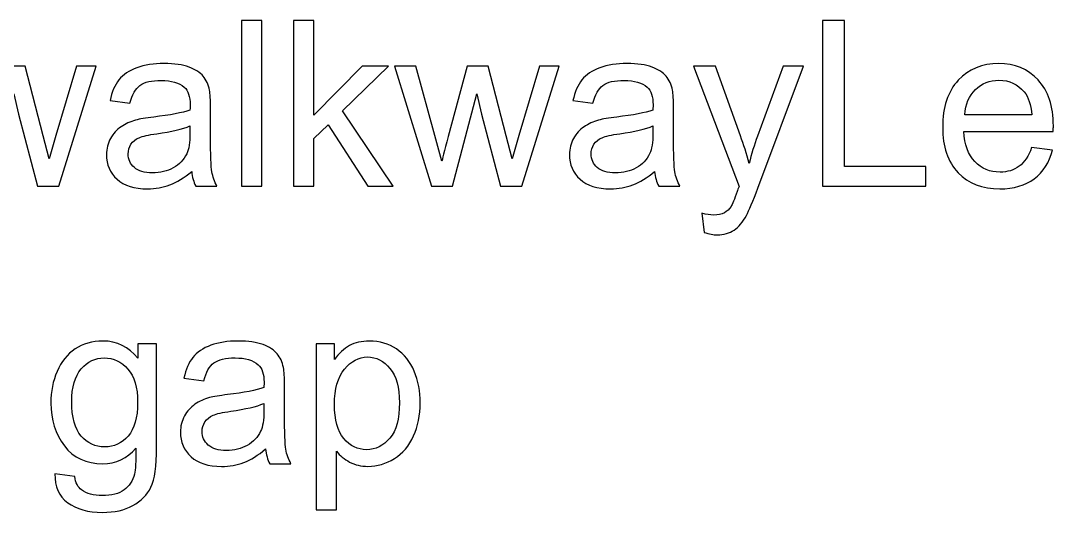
# Model space of a CAD drawing. Header units: centimetres. Extents: x -233 to -82, y 123 to 153.
# Drawn here: x -161.91 to -160.335, y 147.792 to 148.542 of the extents above; entities that cross this region are included whole.
import ezdxf

# ---------------------------------------------------------------- set-up
doc = ezdxf.new("R2010")
doc.units = ezdxf.units.CM
doc.header["$MEASUREMENT"] = 0
doc.layers.add('layer 1', color=7, linetype='Continuous')

msp = doc.modelspace()

# ---------------------------------------------------------------- linework, layer by layer
at = {"layer": 'layer 1'}
for points, knots in [([(-161.5727, 148.28928), (-161.5727, 148.28928), (-161.5727, 148.54178), (-161.5727, 148.54178), (-161.5727, 148.54178), (-161.5727, 148.54178), (-161.5417, 148.54178), (-161.5417, 148.54178), (-161.5417, 148.54178), (-161.5417, 148.54178), (-161.5417, 148.28928), (-161.5417, 148.28928), (-161.5417, 148.28928), (-161.5417, 148.28928), (-161.5727, 148.28928), (-161.5727, 148.28928)], [0, 0, 0, 0, 0.2, 0.2, 0.2, 0.2, 0.4, 0.4, 0.4, 0.4, 0.6, 0.6, 0.6, 0.6, 1, 1, 1, 1]), ([(-161.4935, 148.28928), (-161.4935, 148.28928), (-161.4935, 148.54178), (-161.4935, 148.54178), (-161.4935, 148.54178), (-161.4935, 148.54178), (-161.4625, 148.54178), (-161.4625, 148.54178), (-161.4625, 148.54178), (-161.4625, 148.54178), (-161.4625, 148.39778), (-161.4625, 148.39778), (-161.4625, 148.39778), (-161.4625, 148.39778), (-161.3891, 148.47218), (-161.3891, 148.47218), (-161.3891, 148.47218), (-161.3891, 148.47218), (-161.349, 148.47218), (-161.349, 148.47218), (-161.349, 148.47218), (-161.349, 148.47218), (-161.4189, 148.40438), (-161.4189, 148.40438), (-161.4189, 148.40438), (-161.4189, 148.40438), (-161.3419, 148.28928), (-161.3419, 148.28928), (-161.3419, 148.28928), (-161.3419, 148.28928), (-161.3801, 148.28928), (-161.3801, 148.28928), (-161.3801, 148.28928), (-161.3801, 148.28928), (-161.4406, 148.38278), (-161.4406, 148.38278), (-161.4406, 148.38278), (-161.4406, 148.38278), (-161.4625, 148.36178), (-161.4625, 148.36178), (-161.4625, 148.36178), (-161.4625, 148.36178), (-161.4625, 148.28928), (-161.4625, 148.28928), (-161.4625, 148.28928), (-161.4625, 148.28928), (-161.4935, 148.28928), (-161.4935, 148.28928)], [0, 0, 0, 0, 0.0769231, 0.0769231, 0.0769231, 0.0769231, 0.1538462, 0.1538462, 0.1538462, 0.1538462, 0.2307692, 0.2307692, 0.2307692, 0.2307692, 0.3076923, 0.3076923, 0.3076923, 0.3076923, 0.3846154, 0.3846154, 0.3846154, 0.3846154, 0.4615385, 0.4615385, 0.4615385, 0.4615385, 0.5384615, 0.5384615, 0.5384615, 0.5384615, 0.6153846, 0.6153846, 0.6153846, 0.6153846, 0.6923077, 0.6923077, 0.6923077, 0.6923077, 0.7692308, 0.7692308, 0.7692308, 0.7692308, 0.8461538, 0.8461538, 0.8461538, 0.8461538, 1, 1, 1, 1]), ([(-160.6873, 148.28928), (-160.6873, 148.28928), (-160.6873, 148.54178), (-160.6873, 148.54178), (-160.6873, 148.54178), (-160.6873, 148.54178), (-160.6538, 148.54178), (-160.6538, 148.54178), (-160.6538, 148.54178), (-160.6538, 148.54178), (-160.6538, 148.31908), (-160.6538, 148.31908), (-160.6538, 148.31908), (-160.6538, 148.31908), (-160.5295, 148.31908), (-160.5295, 148.31908), (-160.5295, 148.31908), (-160.5295, 148.31908), (-160.5295, 148.28928), (-160.5295, 148.28928), (-160.5295, 148.28928), (-160.5295, 148.28928), (-160.6873, 148.28928), (-160.6873, 148.28928)], [0, 0, 0, 0, 0.1428571, 0.1428571, 0.1428571, 0.1428571, 0.2857143, 0.2857143, 0.2857143, 0.2857143, 0.4285714, 0.4285714, 0.4285714, 0.4285714, 0.5714286, 0.5714286, 0.5714286, 0.5714286, 0.7142857, 0.7142857, 0.7142857, 0.7142857, 1, 1, 1, 1]), ([(-161.6489, 148.31188), (-161.6604, 148.30208), (-161.6714, 148.29518), (-161.682, 148.29118), (-161.682, 148.29118), (-161.6927, 148.28718), (-161.7041, 148.28518), (-161.7162, 148.28518), (-161.7162, 148.28518), (-161.7363, 148.28518), (-161.7518, 148.29008), (-161.7626, 148.29988), (-161.7626, 148.29988), (-161.7734, 148.30968), (-161.7788, 148.32218), (-161.7788, 148.33748), (-161.7788, 148.33748), (-161.7788, 148.34648), (-161.7767, 148.35468), (-161.7726, 148.36208), (-161.7726, 148.36208), (-161.7685, 148.36948), (-161.7632, 148.37538), (-161.7566, 148.37988), (-161.7566, 148.37988), (-161.75, 148.38438), (-161.7426, 148.38778), (-161.7343, 148.39008), (-161.7343, 148.39008), (-161.7282, 148.39168), (-161.7191, 148.39318), (-161.7068, 148.39468), (-161.7068, 148.39468), (-161.6817, 148.39768), (-161.6633, 148.40128), (-161.6515, 148.40538), (-161.6515, 148.40538), (-161.6514, 148.40968), (-161.6513, 148.41238), (-161.6513, 148.41348), (-161.6513, 148.41348), (-161.6513, 148.42608), (-161.6542, 148.43498), (-161.6601, 148.44018), (-161.6601, 148.44018), (-161.668, 148.44718), (-161.6798, 148.45068), (-161.6954, 148.45068), (-161.6954, 148.45068), (-161.71, 148.45068), (-161.7208, 148.44818), (-161.7277, 148.44308), (-161.7277, 148.44308), (-161.7346, 148.43798), (-161.7398, 148.42888), (-161.7431, 148.41588), (-161.7431, 148.41588), (-161.7431, 148.41588), (-161.7734, 148.41998), (-161.7734, 148.41998), (-161.7734, 148.41998), (-161.7707, 148.43298), (-161.7661, 148.44348), (-161.7598, 148.45148), (-161.7598, 148.45148), (-161.7535, 148.45938), (-161.7443, 148.46558), (-161.7324, 148.46988), (-161.7324, 148.46988), (-161.7205, 148.47418), (-161.7066, 148.47638), (-161.6909, 148.47638), (-161.6909, 148.47638), (-161.6753, 148.47638), (-161.6626, 148.47458), (-161.6528, 148.47088), (-161.6528, 148.47088), (-161.6431, 148.46718), (-161.6359, 148.46248), (-161.6313, 148.45698), (-161.6313, 148.45698), (-161.6267, 148.45138), (-161.6235, 148.44438), (-161.6217, 148.43588), (-161.6217, 148.43588), (-161.6206, 148.43058), (-161.6201, 148.42108), (-161.6201, 148.40728), (-161.6201, 148.40728), (-161.6201, 148.40728), (-161.6201, 148.36598), (-161.6201, 148.36598), (-161.6201, 148.36598), (-161.6201, 148.33708), (-161.6194, 148.31888), (-161.6181, 148.31128), (-161.6181, 148.31128), (-161.6168, 148.30358), (-161.6142, 148.29628), (-161.6103, 148.28928), (-161.6103, 148.28928), (-161.6103, 148.28928), (-161.6427, 148.28928), (-161.6427, 148.28928), (-161.6427, 148.28928), (-161.6459, 148.29568), (-161.648, 148.30318), (-161.6489, 148.31188)], [0, 0, 0, 0, 0.0357143, 0.0357143, 0.0357143, 0.0357143, 0.0714286, 0.0714286, 0.0714286, 0.0714286, 0.1071429, 0.1071429, 0.1071429, 0.1071429, 0.1428571, 0.1428571, 0.1428571, 0.1428571, 0.1785714, 0.1785714, 0.1785714, 0.1785714, 0.2142857, 0.2142857, 0.2142857, 0.2142857, 0.25, 0.25, 0.25, 0.25, 0.2857143, 0.2857143, 0.2857143, 0.2857143, 0.3214286, 0.3214286, 0.3214286, 0.3214286, 0.3571429, 0.3571429, 0.3571429, 0.3571429, 0.3928571, 0.3928571, 0.3928571, 0.3928571, 0.4285714, 0.4285714, 0.4285714, 0.4285714, 0.4642857, 0.4642857, 0.4642857, 0.4642857, 0.5, 0.5, 0.5, 0.5, 0.5357143, 0.5357143, 0.5357143, 0.5357143, 0.5714286, 0.5714286, 0.5714286, 0.5714286, 0.6071429, 0.6071429, 0.6071429, 0.6071429, 0.6428571, 0.6428571, 0.6428571, 0.6428571, 0.6785714, 0.6785714, 0.6785714, 0.6785714, 0.7142857, 0.7142857, 0.7142857, 0.7142857, 0.75, 0.75, 0.75, 0.75, 0.7857143, 0.7857143, 0.7857143, 0.7857143, 0.8214286, 0.8214286, 0.8214286, 0.8214286, 0.8571429, 0.8571429, 0.8571429, 0.8571429, 0.8928571, 0.8928571, 0.8928571, 0.8928571, 0.9285714, 0.9285714, 0.9285714, 0.9285714, 1, 1, 1, 1]), ([(-160.9431, 148.31188), (-160.9546, 148.30208), (-160.9656, 148.29518), (-160.9762, 148.29118), (-160.9762, 148.29118), (-160.9869, 148.28718), (-160.9983, 148.28518), (-161.0104, 148.28518), (-161.0104, 148.28518), (-161.0305, 148.28518), (-161.046, 148.29008), (-161.0568, 148.29988), (-161.0568, 148.29988), (-161.0676, 148.30968), (-161.073, 148.32218), (-161.073, 148.33748), (-161.073, 148.33748), (-161.073, 148.34648), (-161.0709, 148.35468), (-161.0668, 148.36208), (-161.0668, 148.36208), (-161.0627, 148.36948), (-161.0574, 148.37538), (-161.0508, 148.37988), (-161.0508, 148.37988), (-161.0442, 148.38438), (-161.0368, 148.38778), (-161.0285, 148.39008), (-161.0285, 148.39008), (-161.0224, 148.39168), (-161.0133, 148.39318), (-161.001, 148.39468), (-161.001, 148.39468), (-160.9759, 148.39768), (-160.9575, 148.40128), (-160.9457, 148.40538), (-160.9457, 148.40538), (-160.9456, 148.40968), (-160.9455, 148.41238), (-160.9455, 148.41348), (-160.9455, 148.41348), (-160.9455, 148.42608), (-160.9484, 148.43498), (-160.9543, 148.44018), (-160.9543, 148.44018), (-160.9622, 148.44718), (-160.974, 148.45068), (-160.9896, 148.45068), (-160.9896, 148.45068), (-161.0042, 148.45068), (-161.015, 148.44818), (-161.0219, 148.44308), (-161.0219, 148.44308), (-161.0288, 148.43798), (-161.034, 148.42888), (-161.0373, 148.41588), (-161.0373, 148.41588), (-161.0373, 148.41588), (-161.0676, 148.41998), (-161.0676, 148.41998), (-161.0676, 148.41998), (-161.0649, 148.43298), (-161.0603, 148.44348), (-161.054, 148.45148), (-161.054, 148.45148), (-161.0477, 148.45938), (-161.0385, 148.46558), (-161.0266, 148.46988), (-161.0266, 148.46988), (-161.0147, 148.47418), (-161.0008, 148.47638), (-160.9851, 148.47638), (-160.9851, 148.47638), (-160.9695, 148.47638), (-160.9568, 148.47458), (-160.947, 148.47088), (-160.947, 148.47088), (-160.9373, 148.46718), (-160.9301, 148.46248), (-160.9255, 148.45698), (-160.9255, 148.45698), (-160.9209, 148.45138), (-160.9177, 148.44438), (-160.9159, 148.43588), (-160.9159, 148.43588), (-160.9148, 148.43058), (-160.9143, 148.42108), (-160.9143, 148.40728), (-160.9143, 148.40728), (-160.9143, 148.40728), (-160.9143, 148.36598), (-160.9143, 148.36598), (-160.9143, 148.36598), (-160.9143, 148.33708), (-160.9136, 148.31888), (-160.9123, 148.31128), (-160.9123, 148.31128), (-160.911, 148.30358), (-160.9084, 148.29628), (-160.9045, 148.28928), (-160.9045, 148.28928), (-160.9045, 148.28928), (-160.9369, 148.28928), (-160.9369, 148.28928), (-160.9369, 148.28928), (-160.9401, 148.29568), (-160.9422, 148.30318), (-160.9431, 148.31188)], [0, 0, 0, 0, 0.0357143, 0.0357143, 0.0357143, 0.0357143, 0.0714286, 0.0714286, 0.0714286, 0.0714286, 0.1071429, 0.1071429, 0.1071429, 0.1071429, 0.1428571, 0.1428571, 0.1428571, 0.1428571, 0.1785714, 0.1785714, 0.1785714, 0.1785714, 0.2142857, 0.2142857, 0.2142857, 0.2142857, 0.25, 0.25, 0.25, 0.25, 0.2857143, 0.2857143, 0.2857143, 0.2857143, 0.3214286, 0.3214286, 0.3214286, 0.3214286, 0.3571429, 0.3571429, 0.3571429, 0.3571429, 0.3928571, 0.3928571, 0.3928571, 0.3928571, 0.4285714, 0.4285714, 0.4285714, 0.4285714, 0.4642857, 0.4642857, 0.4642857, 0.4642857, 0.5, 0.5, 0.5, 0.5, 0.5357143, 0.5357143, 0.5357143, 0.5357143, 0.5714286, 0.5714286, 0.5714286, 0.5714286, 0.6071429, 0.6071429, 0.6071429, 0.6071429, 0.6428571, 0.6428571, 0.6428571, 0.6428571, 0.6785714, 0.6785714, 0.6785714, 0.6785714, 0.7142857, 0.7142857, 0.7142857, 0.7142857, 0.75, 0.75, 0.75, 0.75, 0.7857143, 0.7857143, 0.7857143, 0.7857143, 0.8214286, 0.8214286, 0.8214286, 0.8214286, 0.8571429, 0.8571429, 0.8571429, 0.8571429, 0.8928571, 0.8928571, 0.8928571, 0.8928571, 0.9285714, 0.9285714, 0.9285714, 0.9285714, 1, 1, 1, 1]), ([(-160.3684, 148.34818), (-160.3684, 148.34818), (-160.3364, 148.34418), (-160.3364, 148.34418), (-160.3364, 148.34418), (-160.3415, 148.32548), (-160.3508, 148.31098), (-160.3645, 148.30068), (-160.3645, 148.30068), (-160.3782, 148.29038), (-160.3956, 148.28518), (-160.4168, 148.28518), (-160.4168, 148.28518), (-160.4436, 148.28518), (-160.4648, 148.29338), (-160.4805, 148.30988), (-160.4805, 148.30988), (-160.4962, 148.32638), (-160.504, 148.34948), (-160.504, 148.37918), (-160.504, 148.37918), (-160.504, 148.40998), (-160.4961, 148.43388), (-160.4802, 148.45088), (-160.4802, 148.45088), (-160.4643, 148.46788), (-160.4438, 148.47638), (-160.4185, 148.47638), (-160.4185, 148.47638), (-160.3941, 148.47638), (-160.3741, 148.46808), (-160.3586, 148.45138), (-160.3586, 148.45138), (-160.3431, 148.43468), (-160.3353, 148.41128), (-160.3353, 148.38108), (-160.3353, 148.38108), (-160.3353, 148.37928), (-160.3354, 148.37648), (-160.3355, 148.37278), (-160.3355, 148.37278), (-160.3355, 148.37278), (-160.4719, 148.37278), (-160.4719, 148.37278), (-160.4719, 148.37278), (-160.4708, 148.35268), (-160.4651, 148.33738), (-160.4549, 148.32668), (-160.4549, 148.32668), (-160.4447, 148.31598), (-160.4319, 148.31068), (-160.4166, 148.31068), (-160.4166, 148.31068), (-160.4053, 148.31068), (-160.3956, 148.31368), (-160.3875, 148.31968), (-160.3875, 148.31968), (-160.3795, 148.32558), (-160.3731, 148.33508), (-160.3684, 148.34818)], [0, 0, 0, 0, 0.0625, 0.0625, 0.0625, 0.0625, 0.125, 0.125, 0.125, 0.125, 0.1875, 0.1875, 0.1875, 0.1875, 0.25, 0.25, 0.25, 0.25, 0.3125, 0.3125, 0.3125, 0.3125, 0.375, 0.375, 0.375, 0.375, 0.4375, 0.4375, 0.4375, 0.4375, 0.5, 0.5, 0.5, 0.5, 0.5625, 0.5625, 0.5625, 0.5625, 0.625, 0.625, 0.625, 0.625, 0.6875, 0.6875, 0.6875, 0.6875, 0.75, 0.75, 0.75, 0.75, 0.8125, 0.8125, 0.8125, 0.8125, 0.875, 0.875, 0.875, 0.875, 1, 1, 1, 1]), ([(-161.9893, 148.28928), (-161.9893, 148.28928), (-162.0453, 148.47218), (-162.0453, 148.47218), (-162.0453, 148.47218), (-162.0453, 148.47218), (-162.0132, 148.47218), (-162.0132, 148.47218), (-162.0132, 148.47218), (-162.0132, 148.47218), (-161.9841, 148.36658), (-161.9841, 148.36658), (-161.9841, 148.36658), (-161.9841, 148.36658), (-161.9733, 148.32738), (-161.9733, 148.32738), (-161.9733, 148.32738), (-161.9728, 148.32928), (-161.9697, 148.34188), (-161.9638, 148.36508), (-161.9638, 148.36508), (-161.9638, 148.36508), (-161.9347, 148.47218), (-161.9347, 148.47218), (-161.9347, 148.47218), (-161.9347, 148.47218), (-161.9028, 148.47218), (-161.9028, 148.47218), (-161.9028, 148.47218), (-161.9028, 148.47218), (-161.8754, 148.36608), (-161.8754, 148.36608), (-161.8754, 148.36608), (-161.8754, 148.36608), (-161.8663, 148.33118), (-161.8663, 148.33118), (-161.8663, 148.33118), (-161.8663, 148.33118), (-161.8558, 148.36648), (-161.8558, 148.36648), (-161.8558, 148.36648), (-161.8558, 148.36648), (-161.8244, 148.47218), (-161.8244, 148.47218), (-161.8244, 148.47218), (-161.8244, 148.47218), (-161.7943, 148.47218), (-161.7943, 148.47218), (-161.7943, 148.47218), (-161.7943, 148.47218), (-161.8515, 148.28928), (-161.8515, 148.28928), (-161.8515, 148.28928), (-161.8515, 148.28928), (-161.8837, 148.28928), (-161.8837, 148.28928), (-161.8837, 148.28928), (-161.8837, 148.28928), (-161.9128, 148.39888), (-161.9128, 148.39888), (-161.9128, 148.39888), (-161.9128, 148.39888), (-161.9199, 148.42998), (-161.9199, 148.42998), (-161.9199, 148.42998), (-161.9199, 148.42998), (-161.9569, 148.28928), (-161.9569, 148.28928), (-161.9569, 148.28928), (-161.9569, 148.28928), (-161.9893, 148.28928), (-161.9893, 148.28928)], [0, 0, 0, 0, 0.0526316, 0.0526316, 0.0526316, 0.0526316, 0.1052632, 0.1052632, 0.1052632, 0.1052632, 0.1578947, 0.1578947, 0.1578947, 0.1578947, 0.2105263, 0.2105263, 0.2105263, 0.2105263, 0.2631579, 0.2631579, 0.2631579, 0.2631579, 0.3157895, 0.3157895, 0.3157895, 0.3157895, 0.3684211, 0.3684211, 0.3684211, 0.3684211, 0.4210526, 0.4210526, 0.4210526, 0.4210526, 0.4736842, 0.4736842, 0.4736842, 0.4736842, 0.5263158, 0.5263158, 0.5263158, 0.5263158, 0.5789474, 0.5789474, 0.5789474, 0.5789474, 0.6315789, 0.6315789, 0.6315789, 0.6315789, 0.6842105, 0.6842105, 0.6842105, 0.6842105, 0.7368421, 0.7368421, 0.7368421, 0.7368421, 0.7894737, 0.7894737, 0.7894737, 0.7894737, 0.8421053, 0.8421053, 0.8421053, 0.8421053, 0.8947368, 0.8947368, 0.8947368, 0.8947368, 1, 1, 1, 1]), ([(-161.2835, 148.28928), (-161.2835, 148.28928), (-161.3395, 148.47218), (-161.3395, 148.47218), (-161.3395, 148.47218), (-161.3395, 148.47218), (-161.3074, 148.47218), (-161.3074, 148.47218), (-161.3074, 148.47218), (-161.3074, 148.47218), (-161.2783, 148.36658), (-161.2783, 148.36658), (-161.2783, 148.36658), (-161.2783, 148.36658), (-161.2675, 148.32738), (-161.2675, 148.32738), (-161.2675, 148.32738), (-161.267, 148.32928), (-161.2639, 148.34188), (-161.258, 148.36508), (-161.258, 148.36508), (-161.258, 148.36508), (-161.2289, 148.47218), (-161.2289, 148.47218), (-161.2289, 148.47218), (-161.2289, 148.47218), (-161.197, 148.47218), (-161.197, 148.47218), (-161.197, 148.47218), (-161.197, 148.47218), (-161.1696, 148.36608), (-161.1696, 148.36608), (-161.1696, 148.36608), (-161.1696, 148.36608), (-161.1605, 148.33118), (-161.1605, 148.33118), (-161.1605, 148.33118), (-161.1605, 148.33118), (-161.15, 148.36648), (-161.15, 148.36648), (-161.15, 148.36648), (-161.15, 148.36648), (-161.1186, 148.47218), (-161.1186, 148.47218), (-161.1186, 148.47218), (-161.1186, 148.47218), (-161.0885, 148.47218), (-161.0885, 148.47218), (-161.0885, 148.47218), (-161.0885, 148.47218), (-161.1457, 148.28928), (-161.1457, 148.28928), (-161.1457, 148.28928), (-161.1457, 148.28928), (-161.1779, 148.28928), (-161.1779, 148.28928), (-161.1779, 148.28928), (-161.1779, 148.28928), (-161.207, 148.39888), (-161.207, 148.39888), (-161.207, 148.39888), (-161.207, 148.39888), (-161.2141, 148.42998), (-161.2141, 148.42998), (-161.2141, 148.42998), (-161.2141, 148.42998), (-161.2511, 148.28928), (-161.2511, 148.28928), (-161.2511, 148.28928), (-161.2511, 148.28928), (-161.2835, 148.28928), (-161.2835, 148.28928)], [0, 0, 0, 0, 0.0526316, 0.0526316, 0.0526316, 0.0526316, 0.1052632, 0.1052632, 0.1052632, 0.1052632, 0.1578947, 0.1578947, 0.1578947, 0.1578947, 0.2105263, 0.2105263, 0.2105263, 0.2105263, 0.2631579, 0.2631579, 0.2631579, 0.2631579, 0.3157895, 0.3157895, 0.3157895, 0.3157895, 0.3684211, 0.3684211, 0.3684211, 0.3684211, 0.4210526, 0.4210526, 0.4210526, 0.4210526, 0.4736842, 0.4736842, 0.4736842, 0.4736842, 0.5263158, 0.5263158, 0.5263158, 0.5263158, 0.5789474, 0.5789474, 0.5789474, 0.5789474, 0.6315789, 0.6315789, 0.6315789, 0.6315789, 0.6842105, 0.6842105, 0.6842105, 0.6842105, 0.7368421, 0.7368421, 0.7368421, 0.7368421, 0.7894737, 0.7894737, 0.7894737, 0.7894737, 0.8421053, 0.8421053, 0.8421053, 0.8421053, 0.8947368, 0.8947368, 0.8947368, 0.8947368, 1, 1, 1, 1]), ([(-160.8676, 148.21878), (-160.8676, 148.21878), (-160.8711, 148.24798), (-160.8711, 148.24798), (-160.8711, 148.24798), (-160.8643, 148.24608), (-160.8584, 148.24518), (-160.8533, 148.24518), (-160.8533, 148.24518), (-160.8464, 148.24518), (-160.8409, 148.24628), (-160.8368, 148.24858), (-160.8368, 148.24858), (-160.8327, 148.25088), (-160.8293, 148.25418), (-160.8266, 148.25828), (-160.8266, 148.25828), (-160.8247, 148.26138), (-160.8215, 148.26908), (-160.8172, 148.28138), (-160.8172, 148.28138), (-160.8166, 148.28308), (-160.8157, 148.28568), (-160.8144, 148.28898), (-160.8144, 148.28898), (-160.8144, 148.28898), (-160.8838, 148.47218), (-160.8838, 148.47218), (-160.8838, 148.47218), (-160.8838, 148.47218), (-160.8504, 148.47218), (-160.8504, 148.47218), (-160.8504, 148.47218), (-160.8504, 148.47218), (-160.8123, 148.36628), (-160.8123, 148.36628), (-160.8123, 148.36628), (-160.8074, 148.35278), (-160.803, 148.33868), (-160.7991, 148.32388), (-160.7991, 148.32388), (-160.7955, 148.33818), (-160.7912, 148.35208), (-160.7863, 148.36558), (-160.7863, 148.36558), (-160.7863, 148.36558), (-160.7472, 148.47218), (-160.7472, 148.47218), (-160.7472, 148.47218), (-160.7472, 148.47218), (-160.7162, 148.47218), (-160.7162, 148.47218), (-160.7162, 148.47218), (-160.7162, 148.47218), (-160.7858, 148.28618), (-160.7858, 148.28618), (-160.7858, 148.28618), (-160.7933, 148.26608), (-160.7991, 148.25228), (-160.8032, 148.24468), (-160.8032, 148.24468), (-160.8087, 148.23448), (-160.815, 148.22698), (-160.8221, 148.22218), (-160.8221, 148.22218), (-160.8292, 148.21748), (-160.8377, 148.21508), (-160.8476, 148.21508), (-160.8476, 148.21508), (-160.8536, 148.21508), (-160.8603, 148.21628), (-160.8676, 148.21878)], [0, 0, 0, 0, 0.0526316, 0.0526316, 0.0526316, 0.0526316, 0.1052632, 0.1052632, 0.1052632, 0.1052632, 0.1578947, 0.1578947, 0.1578947, 0.1578947, 0.2105263, 0.2105263, 0.2105263, 0.2105263, 0.2631579, 0.2631579, 0.2631579, 0.2631579, 0.3157895, 0.3157895, 0.3157895, 0.3157895, 0.3684211, 0.3684211, 0.3684211, 0.3684211, 0.4210526, 0.4210526, 0.4210526, 0.4210526, 0.4736842, 0.4736842, 0.4736842, 0.4736842, 0.5263158, 0.5263158, 0.5263158, 0.5263158, 0.5789474, 0.5789474, 0.5789474, 0.5789474, 0.6315789, 0.6315789, 0.6315789, 0.6315789, 0.6842105, 0.6842105, 0.6842105, 0.6842105, 0.7368421, 0.7368421, 0.7368421, 0.7368421, 0.7894737, 0.7894737, 0.7894737, 0.7894737, 0.8421053, 0.8421053, 0.8421053, 0.8421053, 0.8947368, 0.8947368, 0.8947368, 0.8947368, 1, 1, 1, 1]), ([(-160.4702, 148.39828), (-160.4702, 148.39828), (-160.3681, 148.39828), (-160.3681, 148.39828), (-160.3681, 148.39828), (-160.3694, 148.41368), (-160.3733, 148.42528), (-160.3798, 148.43298), (-160.3798, 148.43298), (-160.3897, 148.44488), (-160.4025, 148.45088), (-160.4182, 148.45088), (-160.4182, 148.45088), (-160.4325, 148.45088), (-160.4444, 148.44608), (-160.4541, 148.43658), (-160.4541, 148.43658), (-160.4638, 148.42708), (-160.4692, 148.41428), (-160.4702, 148.39828)], [0, 0, 0, 0, 0.1666667, 0.1666667, 0.1666667, 0.1666667, 0.3333333, 0.3333333, 0.3333333, 0.3333333, 0.5, 0.5, 0.5, 0.5, 0.6666667, 0.6666667, 0.6666667, 0.6666667, 1, 1, 1, 1]), ([(-161.6515, 148.38108), (-161.6627, 148.37648), (-161.6796, 148.37258), (-161.7021, 148.36938), (-161.7021, 148.36938), (-161.7148, 148.36748), (-161.7238, 148.36548), (-161.7291, 148.36318), (-161.7291, 148.36318), (-161.7344, 148.36088), (-161.7385, 148.35758), (-161.7414, 148.35318), (-161.7414, 148.35318), (-161.7443, 148.34868), (-161.7457, 148.34378), (-161.7457, 148.33838), (-161.7457, 148.33838), (-161.7457, 148.33008), (-161.7426, 148.32328), (-161.7363, 148.31778), (-161.7363, 148.31778), (-161.73, 148.31228), (-161.7209, 148.30948), (-161.7088, 148.30948), (-161.7088, 148.30948), (-161.6969, 148.30948), (-161.6862, 148.31208), (-161.6769, 148.31728), (-161.6769, 148.31728), (-161.6676, 148.32248), (-161.6608, 148.32958), (-161.6565, 148.33868), (-161.6565, 148.33868), (-161.6532, 148.34568), (-161.6515, 148.35598), (-161.6515, 148.36968), (-161.6515, 148.36968), (-161.6515, 148.36968), (-161.6515, 148.38108), (-161.6515, 148.38108)], [0, 0, 0, 0, 0.0909091, 0.0909091, 0.0909091, 0.0909091, 0.1818182, 0.1818182, 0.1818182, 0.1818182, 0.2727273, 0.2727273, 0.2727273, 0.2727273, 0.3636364, 0.3636364, 0.3636364, 0.3636364, 0.4545455, 0.4545455, 0.4545455, 0.4545455, 0.5454545, 0.5454545, 0.5454545, 0.5454545, 0.6363636, 0.6363636, 0.6363636, 0.6363636, 0.7272727, 0.7272727, 0.7272727, 0.7272727, 0.8181818, 0.8181818, 0.8181818, 0.8181818, 1, 1, 1, 1]), ([(-160.9457, 148.38108), (-160.9569, 148.37648), (-160.9738, 148.37258), (-160.9963, 148.36938), (-160.9963, 148.36938), (-161.009, 148.36748), (-161.018, 148.36548), (-161.0233, 148.36318), (-161.0233, 148.36318), (-161.0286, 148.36088), (-161.0327, 148.35758), (-161.0356, 148.35318), (-161.0356, 148.35318), (-161.0385, 148.34868), (-161.0399, 148.34378), (-161.0399, 148.33838), (-161.0399, 148.33838), (-161.0399, 148.33008), (-161.0368, 148.32328), (-161.0305, 148.31778), (-161.0305, 148.31778), (-161.0242, 148.31228), (-161.0151, 148.30948), (-161.003, 148.30948), (-161.003, 148.30948), (-160.9911, 148.30948), (-160.9804, 148.31208), (-160.9711, 148.31728), (-160.9711, 148.31728), (-160.9618, 148.32248), (-160.955, 148.32958), (-160.9507, 148.33868), (-160.9507, 148.33868), (-160.9474, 148.34568), (-160.9457, 148.35598), (-160.9457, 148.36968), (-160.9457, 148.36968), (-160.9457, 148.36968), (-160.9457, 148.38108), (-160.9457, 148.38108)], [0, 0, 0, 0, 0.0909091, 0.0909091, 0.0909091, 0.0909091, 0.1818182, 0.1818182, 0.1818182, 0.1818182, 0.2727273, 0.2727273, 0.2727273, 0.2727273, 0.3636364, 0.3636364, 0.3636364, 0.3636364, 0.4545455, 0.4545455, 0.4545455, 0.4545455, 0.5454545, 0.5454545, 0.5454545, 0.5454545, 0.6363636, 0.6363636, 0.6363636, 0.6363636, 0.7272727, 0.7272727, 0.7272727, 0.7272727, 0.8181818, 0.8181818, 0.8181818, 0.8181818, 1, 1, 1, 1]), ([(-161.85737, 147.85075), (-161.85737, 147.85075), (-161.82727, 147.84635), (-161.82727, 147.84635), (-161.82727, 147.84635), (-161.82597, 147.83705), (-161.82247, 147.83025), (-161.81677, 147.82595), (-161.81677, 147.82595), (-161.80907, 147.82025), (-161.79857, 147.81735), (-161.78527, 147.81735), (-161.78527, 147.81735), (-161.77087, 147.81735), (-161.75977, 147.82025), (-161.75197, 147.82595), (-161.75197, 147.82595), (-161.74417, 147.83165), (-161.73887, 147.83975), (-161.73617, 147.85015), (-161.73617, 147.85015), (-161.73457, 147.85645), (-161.73377, 147.86965), (-161.73387, 147.88985), (-161.73387, 147.88985), (-161.74737, 147.87395), (-161.76427, 147.86595), (-161.78457, 147.86595), (-161.78457, 147.86595), (-161.80967, 147.86595), (-161.82917, 147.87505), (-161.84287, 147.89315), (-161.84287, 147.89315), (-161.85667, 147.91125), (-161.86357, 147.93305), (-161.86357, 147.95845), (-161.86357, 147.95845), (-161.86357, 147.97595), (-161.86037, 147.99205), (-161.85407, 148.00685), (-161.85407, 148.00685), (-161.84777, 148.02155), (-161.83867, 148.03295), (-161.82667, 148.04105), (-161.82667, 148.04105), (-161.81467, 148.04905), (-161.80057, 148.05305), (-161.78437, 148.05305), (-161.78437, 148.05305), (-161.76277, 148.05305), (-161.74497, 148.04435), (-161.73097, 148.02685), (-161.73097, 148.02685), (-161.73097, 148.02685), (-161.73097, 148.04885), (-161.73097, 148.04885), (-161.73097, 148.04885), (-161.73097, 148.04885), (-161.70237, 148.04885), (-161.70237, 148.04885), (-161.70237, 148.04885), (-161.70237, 148.04885), (-161.70237, 147.89075), (-161.70237, 147.89075), (-161.70237, 147.89075), (-161.70237, 147.86225), (-161.70527, 147.84205), (-161.71107, 147.83015), (-161.71107, 147.83015), (-161.71687, 147.81825), (-161.72607, 147.80895), (-161.73857, 147.80205), (-161.73857, 147.80205), (-161.75117, 147.79515), (-161.76667, 147.79175), (-161.78507, 147.79175), (-161.78507, 147.79175), (-161.80687, 147.79175), (-161.82447, 147.79665), (-161.83787, 147.80645), (-161.83787, 147.80645), (-161.85137, 147.81625), (-161.85787, 147.83105), (-161.85737, 147.85075)], [0, 0, 0, 0, 0.0454545, 0.0454545, 0.0454545, 0.0454545, 0.0909091, 0.0909091, 0.0909091, 0.0909091, 0.1363636, 0.1363636, 0.1363636, 0.1363636, 0.1818182, 0.1818182, 0.1818182, 0.1818182, 0.2272727, 0.2272727, 0.2272727, 0.2272727, 0.2727273, 0.2727273, 0.2727273, 0.2727273, 0.3181818, 0.3181818, 0.3181818, 0.3181818, 0.3636364, 0.3636364, 0.3636364, 0.3636364, 0.4090909, 0.4090909, 0.4090909, 0.4090909, 0.4545455, 0.4545455, 0.4545455, 0.4545455, 0.5, 0.5, 0.5, 0.5, 0.5454545, 0.5454545, 0.5454545, 0.5454545, 0.5909091, 0.5909091, 0.5909091, 0.5909091, 0.6363636, 0.6363636, 0.6363636, 0.6363636, 0.6818182, 0.6818182, 0.6818182, 0.6818182, 0.7272727, 0.7272727, 0.7272727, 0.7272727, 0.7727273, 0.7727273, 0.7727273, 0.7727273, 0.8181818, 0.8181818, 0.8181818, 0.8181818, 0.8636364, 0.8636364, 0.8636364, 0.8636364, 0.9090909, 0.9090909, 0.9090909, 0.9090909, 1, 1, 1, 1]), ([(-161.53617, 147.88855), (-161.54767, 147.87875), (-161.55867, 147.87185), (-161.56927, 147.86785), (-161.56927, 147.86785), (-161.57997, 147.86385), (-161.59137, 147.86185), (-161.60347, 147.86185), (-161.60347, 147.86185), (-161.62357, 147.86185), (-161.63907, 147.86675), (-161.64987, 147.87655), (-161.64987, 147.87655), (-161.66067, 147.88635), (-161.66607, 147.89885), (-161.66607, 147.91415), (-161.66607, 147.91415), (-161.66607, 147.92315), (-161.66397, 147.93135), (-161.65987, 147.93875), (-161.65987, 147.93875), (-161.65577, 147.94615), (-161.65047, 147.95205), (-161.64387, 147.95655), (-161.64387, 147.95655), (-161.63727, 147.96105), (-161.62987, 147.96445), (-161.62157, 147.96675), (-161.62157, 147.96675), (-161.61547, 147.96835), (-161.60637, 147.96985), (-161.59407, 147.97135), (-161.59407, 147.97135), (-161.56897, 147.97435), (-161.55057, 147.97795), (-161.53877, 147.98205), (-161.53877, 147.98205), (-161.53867, 147.98635), (-161.53857, 147.98905), (-161.53857, 147.99015), (-161.53857, 147.99015), (-161.53857, 148.00275), (-161.54147, 148.01165), (-161.54737, 148.01685), (-161.54737, 148.01685), (-161.55527, 148.02385), (-161.56707, 148.02735), (-161.58267, 148.02735), (-161.58267, 148.02735), (-161.59727, 148.02735), (-161.60807, 148.02485), (-161.61497, 148.01975), (-161.61497, 148.01975), (-161.62187, 148.01465), (-161.62707, 148.00555), (-161.63037, 147.99255), (-161.63037, 147.99255), (-161.63037, 147.99255), (-161.66067, 147.99665), (-161.66067, 147.99665), (-161.66067, 147.99665), (-161.65797, 148.00965), (-161.65337, 148.02015), (-161.64707, 148.02815), (-161.64707, 148.02815), (-161.64077, 148.03605), (-161.63157, 148.04225), (-161.61967, 148.04655), (-161.61967, 148.04655), (-161.60777, 148.05085), (-161.59387, 148.05305), (-161.57817, 148.05305), (-161.57817, 148.05305), (-161.56257, 148.05305), (-161.54987, 148.05125), (-161.54007, 148.04755), (-161.54007, 148.04755), (-161.53037, 148.04385), (-161.52317, 148.03915), (-161.51857, 148.03365), (-161.51857, 148.03365), (-161.51397, 148.02805), (-161.51077, 148.02105), (-161.50897, 148.01255), (-161.50897, 148.01255), (-161.50787, 148.00725), (-161.50737, 147.99775), (-161.50737, 147.98395), (-161.50737, 147.98395), (-161.50737, 147.98395), (-161.50737, 147.94265), (-161.50737, 147.94265), (-161.50737, 147.94265), (-161.50737, 147.91375), (-161.50667, 147.89555), (-161.50537, 147.88795), (-161.50537, 147.88795), (-161.50407, 147.88025), (-161.50147, 147.87295), (-161.49757, 147.86595), (-161.49757, 147.86595), (-161.49757, 147.86595), (-161.52997, 147.86595), (-161.52997, 147.86595), (-161.52997, 147.86595), (-161.53317, 147.87235), (-161.53527, 147.87985), (-161.53617, 147.88855)], [0, 0, 0, 0, 0.0357143, 0.0357143, 0.0357143, 0.0357143, 0.0714286, 0.0714286, 0.0714286, 0.0714286, 0.1071429, 0.1071429, 0.1071429, 0.1071429, 0.1428571, 0.1428571, 0.1428571, 0.1428571, 0.1785714, 0.1785714, 0.1785714, 0.1785714, 0.2142857, 0.2142857, 0.2142857, 0.2142857, 0.25, 0.25, 0.25, 0.25, 0.2857143, 0.2857143, 0.2857143, 0.2857143, 0.3214286, 0.3214286, 0.3214286, 0.3214286, 0.3571429, 0.3571429, 0.3571429, 0.3571429, 0.3928571, 0.3928571, 0.3928571, 0.3928571, 0.4285714, 0.4285714, 0.4285714, 0.4285714, 0.4642857, 0.4642857, 0.4642857, 0.4642857, 0.5, 0.5, 0.5, 0.5, 0.5357143, 0.5357143, 0.5357143, 0.5357143, 0.5714286, 0.5714286, 0.5714286, 0.5714286, 0.6071429, 0.6071429, 0.6071429, 0.6071429, 0.6428571, 0.6428571, 0.6428571, 0.6428571, 0.6785714, 0.6785714, 0.6785714, 0.6785714, 0.7142857, 0.7142857, 0.7142857, 0.7142857, 0.75, 0.75, 0.75, 0.75, 0.7857143, 0.7857143, 0.7857143, 0.7857143, 0.8214286, 0.8214286, 0.8214286, 0.8214286, 0.8571429, 0.8571429, 0.8571429, 0.8571429, 0.8928571, 0.8928571, 0.8928571, 0.8928571, 0.9285714, 0.9285714, 0.9285714, 0.9285714, 1, 1, 1, 1]), ([(-161.45927, 147.79585), (-161.45927, 147.79585), (-161.45927, 148.04885), (-161.45927, 148.04885), (-161.45927, 148.04885), (-161.45927, 148.04885), (-161.43107, 148.04885), (-161.43107, 148.04885), (-161.43107, 148.04885), (-161.43107, 148.04885), (-161.43107, 148.02515), (-161.43107, 148.02515), (-161.43107, 148.02515), (-161.42437, 148.03445), (-161.41687, 148.04135), (-161.40847, 148.04605), (-161.40847, 148.04605), (-161.40017, 148.05075), (-161.38997, 148.05305), (-161.37797, 148.05305), (-161.37797, 148.05305), (-161.36237, 148.05305), (-161.34857, 148.04905), (-161.33667, 148.04105), (-161.33667, 148.04105), (-161.32477, 148.03295), (-161.31567, 148.02165), (-161.30957, 148.00695), (-161.30957, 148.00695), (-161.30347, 147.99225), (-161.30047, 147.97625), (-161.30047, 147.95875), (-161.30047, 147.95875), (-161.30047, 147.94005), (-161.30387, 147.92325), (-161.31057, 147.90825), (-161.31057, 147.90825), (-161.31727, 147.89325), (-161.32707, 147.88175), (-161.33987, 147.87385), (-161.33987, 147.87385), (-161.35267, 147.86585), (-161.36617, 147.86185), (-161.38027, 147.86185), (-161.38027, 147.86185), (-161.39057, 147.86185), (-161.39987, 147.86405), (-161.40807, 147.86845), (-161.40807, 147.86845), (-161.41627, 147.87275), (-161.42297, 147.87825), (-161.42827, 147.88485), (-161.42827, 147.88485), (-161.42827, 147.88485), (-161.42827, 147.79585), (-161.42827, 147.79585), (-161.42827, 147.79585), (-161.42827, 147.79585), (-161.45927, 147.79585), (-161.45927, 147.79585)], [0, 0, 0, 0, 0.0625, 0.0625, 0.0625, 0.0625, 0.125, 0.125, 0.125, 0.125, 0.1875, 0.1875, 0.1875, 0.1875, 0.25, 0.25, 0.25, 0.25, 0.3125, 0.3125, 0.3125, 0.3125, 0.375, 0.375, 0.375, 0.375, 0.4375, 0.4375, 0.4375, 0.4375, 0.5, 0.5, 0.5, 0.5, 0.5625, 0.5625, 0.5625, 0.5625, 0.625, 0.625, 0.625, 0.625, 0.6875, 0.6875, 0.6875, 0.6875, 0.75, 0.75, 0.75, 0.75, 0.8125, 0.8125, 0.8125, 0.8125, 0.875, 0.875, 0.875, 0.875, 1, 1, 1, 1]), ([(-161.83177, 147.96065), (-161.83177, 147.93665), (-161.82697, 147.91915), (-161.81747, 147.90815), (-161.81747, 147.90815), (-161.80797, 147.89715), (-161.79597, 147.89165), (-161.78157, 147.89165), (-161.78157, 147.89165), (-161.76737, 147.89165), (-161.75547, 147.89715), (-161.74577, 147.90815), (-161.74577, 147.90815), (-161.73607, 147.91905), (-161.73127, 147.93625), (-161.73127, 147.95965), (-161.73127, 147.95965), (-161.73127, 147.98205), (-161.73627, 147.99895), (-161.74617, 148.01035), (-161.74617, 148.01035), (-161.75607, 148.02165), (-161.76807, 148.02735), (-161.78217, 148.02735), (-161.78217, 148.02735), (-161.79587, 148.02735), (-161.80757, 148.02175), (-161.81727, 148.01055), (-161.81727, 148.01055), (-161.82697, 147.99935), (-161.83177, 147.98275), (-161.83177, 147.96065)], [0, 0, 0, 0, 0.1111111, 0.1111111, 0.1111111, 0.1111111, 0.2222222, 0.2222222, 0.2222222, 0.2222222, 0.3333333, 0.3333333, 0.3333333, 0.3333333, 0.4444444, 0.4444444, 0.4444444, 0.4444444, 0.5555556, 0.5555556, 0.5555556, 0.5555556, 0.6666667, 0.6666667, 0.6666667, 0.6666667, 0.7777778, 0.7777778, 0.7777778, 0.7777778, 1, 1, 1, 1]), ([(-161.43127, 147.95635), (-161.43127, 147.93285), (-161.42647, 147.91545), (-161.41697, 147.90425), (-161.41697, 147.90425), (-161.40747, 147.89295), (-161.39587, 147.88735), (-161.38227, 147.88735), (-161.38227, 147.88735), (-161.36857, 147.88735), (-161.35677, 147.89315), (-161.34687, 147.90485), (-161.34687, 147.90485), (-161.33707, 147.91645), (-161.33217, 147.93445), (-161.33217, 147.95895), (-161.33217, 147.95895), (-161.33217, 147.98225), (-161.33697, 147.99975), (-161.34657, 148.01135), (-161.34657, 148.01135), (-161.35617, 148.02295), (-161.36767, 148.02875), (-161.38097, 148.02875), (-161.38097, 148.02875), (-161.39417, 148.02875), (-161.40587, 148.02255), (-161.41597, 148.01025), (-161.41597, 148.01025), (-161.42617, 147.99785), (-161.43127, 147.97985), (-161.43127, 147.95635)], [0, 0, 0, 0, 0.1111111, 0.1111111, 0.1111111, 0.1111111, 0.2222222, 0.2222222, 0.2222222, 0.2222222, 0.3333333, 0.3333333, 0.3333333, 0.3333333, 0.4444444, 0.4444444, 0.4444444, 0.4444444, 0.5555556, 0.5555556, 0.5555556, 0.5555556, 0.6666667, 0.6666667, 0.6666667, 0.6666667, 0.7777778, 0.7777778, 0.7777778, 0.7777778, 1, 1, 1, 1]), ([(-161.53877, 147.95775), (-161.54997, 147.95315), (-161.56687, 147.94925), (-161.58937, 147.94605), (-161.58937, 147.94605), (-161.60207, 147.94415), (-161.61107, 147.94215), (-161.61637, 147.93985), (-161.61637, 147.93985), (-161.62167, 147.93755), (-161.62577, 147.93425), (-161.62867, 147.92985), (-161.62867, 147.92985), (-161.63157, 147.92535), (-161.63297, 147.92045), (-161.63297, 147.91505), (-161.63297, 147.91505), (-161.63297, 147.90675), (-161.62987, 147.89995), (-161.62357, 147.89445), (-161.62357, 147.89445), (-161.61727, 147.88895), (-161.60817, 147.88615), (-161.59607, 147.88615), (-161.59607, 147.88615), (-161.58417, 147.88615), (-161.57347, 147.88875), (-161.56417, 147.89395), (-161.56417, 147.89395), (-161.55487, 147.89915), (-161.54807, 147.90625), (-161.54377, 147.91535), (-161.54377, 147.91535), (-161.54047, 147.92235), (-161.53877, 147.93265), (-161.53877, 147.94635), (-161.53877, 147.94635), (-161.53877, 147.94635), (-161.53877, 147.95775), (-161.53877, 147.95775)], [0, 0, 0, 0, 0.0909091, 0.0909091, 0.0909091, 0.0909091, 0.1818182, 0.1818182, 0.1818182, 0.1818182, 0.2727273, 0.2727273, 0.2727273, 0.2727273, 0.3636364, 0.3636364, 0.3636364, 0.3636364, 0.4545455, 0.4545455, 0.4545455, 0.4545455, 0.5454545, 0.5454545, 0.5454545, 0.5454545, 0.6363636, 0.6363636, 0.6363636, 0.6363636, 0.7272727, 0.7272727, 0.7272727, 0.7272727, 0.8181818, 0.8181818, 0.8181818, 0.8181818, 1, 1, 1, 1])]:
    msp.add_open_spline(points, degree=3, knots=knots, dxfattribs=at)

doc.saveas('drawing.dxf')
